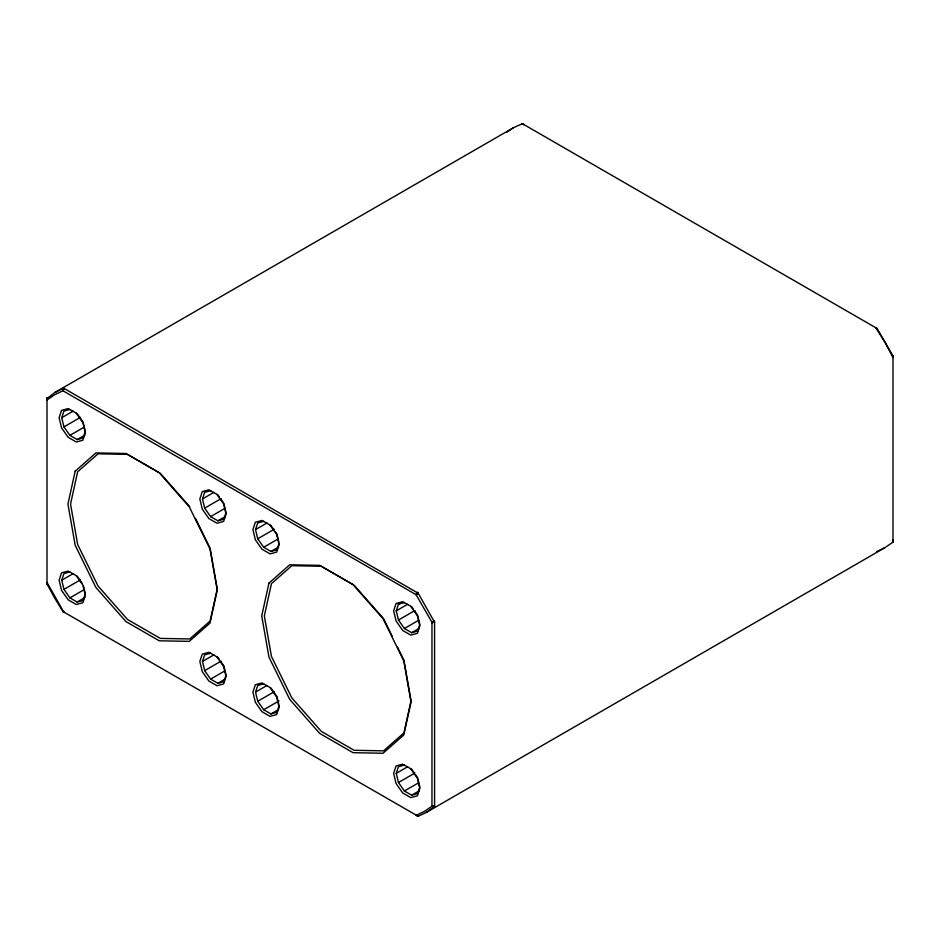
<?xml version="1.0" encoding="UTF-8"?>
<svg xmlns="http://www.w3.org/2000/svg" width="940" height="940" viewBox="0 0 940 940"><rect width="100%" height="100%" fill="white"/><g stroke="black" fill="none" stroke-linecap="round" stroke-linejoin="round"><path stroke-width="1.41" d="M63.673 611.952L47 582.424L47 583.94L54.579 597.911L62.933 611.529L418.183 816.284L426.596 812.266L885.01 547.609L892.695 542.333L893 540.018L892.695 542.333L893 540.935M426.596 812.266L434.586 806.203L434.586 622.233L418.183 593.211L64.237 388.514L62.933 390.781L54.626 394.741L47 399.982L47.306 397.667L47 398.466L54.99 392.391L513.404 127.734L522.381 123.692L877.067 328.471L893 356.06L893 541.84M893 356.918L893 356.06L893 357.576L885.01 342.278L875.763 327.719L877.067 328.471M62.933 390.781L64.237 388.514L63.403 388.385L62.933 390.781L416.032 594.644L431.965 622.233L431.965 806.203L434.586 806.203L434.28 806.99L431.965 806.203L424.339 811.432L416.032 815.391L418.183 816.284M47.153 397.914L47 399.982L47 398.466M63.297 389.654L63.673 388.537M892.847 356.671L893 356.06M85.329 431.331L83.131 437.97L77.162 439.568L69.901 435.373L63.944 426.889L61.746 417.713L63.944 411.074L69.901 409.476M85.329 593.822L83.131 600.46L77.162 602.058L69.901 597.864L63.944 589.38L61.746 580.203L63.944 573.564L69.901 571.966M223.849 503.394L226.047 512.57L223.849 519.209L217.892 520.807L210.619 516.624L204.662 508.14L202.464 498.964L204.662 492.325L210.619 490.715M220.865 661.643L223.849 665.884L226.047 675.061L223.849 681.7L217.892 683.298L210.619 679.115L204.662 670.631L202.464 661.455L204.662 654.816L210.619 653.206M279.11 543.214L276.924 549.853L270.955 551.451L263.693 547.256L257.736 538.785L255.539 529.596L257.736 522.957L263.693 521.359M279.11 705.705L276.924 712.344L270.955 713.942L263.693 709.747L257.736 701.275L255.539 692.087L257.736 685.448L263.693 683.85M414.657 611.035L417.642 615.277L419.839 624.454L417.642 631.093L411.685 632.702L404.412 628.508L398.454 620.024L396.257 610.847L398.454 604.209L400.992 602.74M415.41 774.595L417.642 777.768L419.839 786.945L417.642 793.583L411.685 795.193L404.412 790.998L398.454 782.515L396.257 773.338L398.454 766.699L404.412 765.101M47 583.082L47 583.94L47 398.161M417.619 592.881L416.032 594.644L418.183 593.211L417.348 592.376L416.032 594.644L417.901 593.046L417.348 592.376L416.82 593.763L417.901 593.046M431.965 622.233L434.28 621.093L434.586 622.233L431.965 622.233L434.28 621.093M506.813 132.258L513.404 127.734M61.746 417.713L73.179 411.121M63.944 426.889L80.452 417.36M69.901 435.373L83.871 427.312M77.162 439.568L84.788 435.173M61.746 580.203L73.179 573.611M202.464 498.964L213.897 492.36M63.944 589.38L80.452 579.851M204.662 508.14L221.17 498.611M69.901 597.864L83.871 589.803M210.619 516.624L224.589 508.552M77.162 602.058L84.788 597.664M217.892 520.807L225.506 516.413M255.539 529.596L266.972 523.004M257.736 538.785L274.245 529.244M263.693 547.256L277.664 539.196M270.955 551.451L278.581 547.057M202.464 661.455L213.897 654.851M204.662 670.631L221.17 661.102M210.619 679.115L224.589 671.043M217.892 683.298L225.506 678.903M255.539 692.087L266.972 685.495M396.257 610.847L407.69 604.244M257.736 701.275L274.245 691.734M398.454 620.024L414.963 610.495M263.693 709.747L278.933 700.958M404.412 628.508L418.382 620.435M270.955 713.942L278.581 709.547M411.685 632.702L419.299 628.296M431.613 623.032L434.151 621.563M396.257 773.338L407.69 766.735M398.454 782.515L414.963 772.986M404.412 790.998L418.382 782.926M411.685 795.193L419.299 790.787M433.117 621.998L434.28 621.751M54.99 392.391L63.403 388.385M876.597 551.615L885.01 547.609M398.454 604.209L404.412 602.611M433.117 806.438L434.586 806.203L434.28 806.837L431.965 806.203L434.28 806.684M63.297 611.74L64.237 612.281L62.933 611.529L63.532 611.705M189.739 506.742L160.258 473.278L127.511 454.373L98.042 453.809L77.667 471.763L70.547 504.04L77.667 544.566L98.054 586.043L127.523 619.495L160.282 638.401L189.751 638.965L210.125 621.011L217.246 588.734L210.36 549.618M413.165 608.92L411.685 606.793L402.696 601.682L396.069 603.48L393.637 610.847L396.081 621.034L402.696 630.458L410.78 635.123L417.407 633.337L419.839 625.97L417.395 615.782L410.78 606.359M273.94 529.796L270.955 525.554L261.978 520.443L255.351 522.229L252.919 529.596L255.351 539.783L261.978 549.219L270.062 553.883L276.689 552.097L279.11 544.73L276.677 534.543L270.062 525.107M275.432 531.911L276.924 534.038L278.804 541.898M413.917 772.468L411.685 769.284L402.696 764.185L396.069 765.971L393.637 773.338L396.081 783.525L402.696 792.949L410.78 797.614L417.407 795.827L419.839 788.46L417.395 778.273L410.78 768.85M219.373 497.037L217.892 494.91L208.903 489.799L202.276 491.596L199.844 498.964L202.288 509.151L208.903 518.574L216.987 523.239L223.614 521.453L226.047 514.086L223.603 503.899L216.987 494.475M220.865 499.152L223.109 502.336M270.062 687.598L276.677 697.034L279.11 707.221L276.689 714.588L270.062 716.374L261.978 711.709L255.351 702.274L252.919 692.087L255.351 684.72L261.978 682.934L270.955 688.045L276.924 696.528L278.804 704.389M83.131 422.154L77.162 413.671L68.185 408.559L61.558 410.345L59.126 417.713L61.558 427.9L68.185 437.323L76.269 442L82.896 440.214L85.329 432.835L82.885 422.659L76.269 413.224M219.373 659.527L217.892 657.401L208.903 652.289L202.276 654.087L199.844 661.455L202.288 671.642L208.903 681.065L216.987 685.73L223.614 683.944L226.047 676.577L223.603 666.389L216.987 656.966M82.379 583.587L77.162 576.161L68.185 571.05L61.558 572.836L59.126 580.203L61.558 590.39L68.185 599.826L76.269 604.491L82.896 602.705L85.329 595.326L82.885 585.15L76.269 575.715M392.45 636.768L383.532 618.626L354.051 585.162L321.304 566.256L291.835 565.692L271.46 583.646L264.34 615.923L271.46 656.449L291.846 697.927L321.315 731.379L354.075 750.284L383.544 750.849L403.918 732.906L411.038 700.617L403.906 660.103L397.538 647.143M195.473 518.398L210.125 548.22M83.437 423.458L85.011 430.015M83.437 585.949L85.011 592.505M75.177 471.199L67.927 504.04L75.177 545.27L95.915 587.488L125.925 621.563L159.26 640.798L189.269 641.374L209.996 623.091L217.246 590.25L209.996 549.019L189.257 506.801L159.248 472.738L125.913 453.491L95.904 452.916L75.177 471.199M268.958 583.082L261.72 615.923L268.969 657.154L289.708 699.372L319.718 733.447L353.052 752.682L383.05 753.257L403.789 734.986L411.038 702.133L403.789 660.902L383.05 618.684L353.041 584.621L319.706 565.375L289.696 564.799L268.958 583.082M522.652 123.845L521.817 123.716L523.968 124.609L522.652 123.845"/></g></svg>
